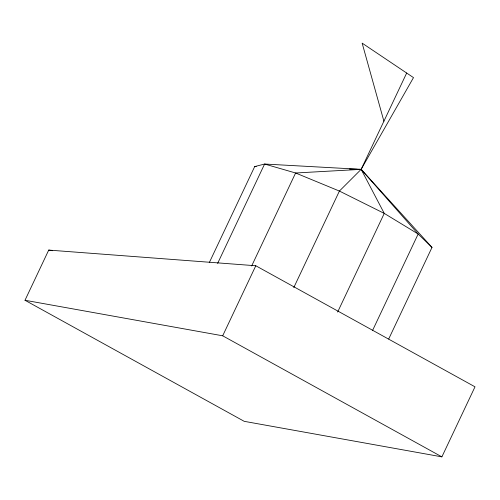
<?xml version="1.0" encoding="UTF-8"?>
<svg xmlns="http://www.w3.org/2000/svg" width="500" height="500" viewBox="0 0 500 500"><rect width="100%" height="100%" fill="white"/><g stroke="black" fill="none" stroke-linecap="round" stroke-linejoin="round"><path stroke-width="0.75" d="M25 300.269L48.719 250.087L255.794 265.756L475 386.819L441.887 456.863L244.206 421.325L25 300.269L222.688 335.8L441.887 456.863M209.4 262.406L254.694 166.581L264.6 164.031L361.144 169.356L432.006 247.4L388.706 338.994M217.644 263.375L264.6 164.031L295.606 172.994L339.406 191.062L384.263 213.4L418.156 234.019L432.006 247.4M251.644 265.994L295.606 172.994L361.144 169.356L418.156 234.019L372.525 330.55M222.688 335.8L255.794 265.756M293.781 287.587L339.406 191.062L361.144 169.356L413.494 77.613L362.137 43.137L383.906 121.194M337.638 312.044L384.263 213.4L361.144 169.356L406.675 73.031M358.825 169.619L361.144 169.356L363.488 172.456M254.694 166.581L256.25 166.619M349.487 169.05L357.256 169.256M358.812 169.294L361.144 169.356M48.719 250.087L52.569 250.719"/></g></svg>
